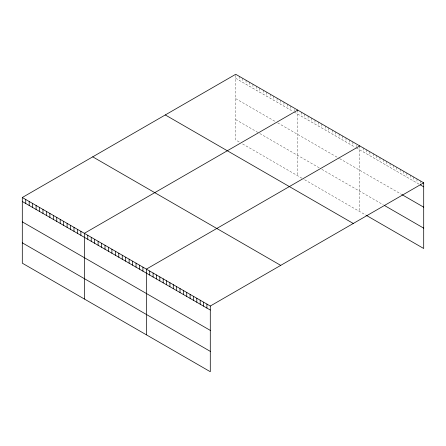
<?xml version="1.0" encoding="UTF-8"?>
<svg xmlns="http://www.w3.org/2000/svg" width="446" height="446" viewBox="0 0 446 446"><rect width="100%" height="100%" fill="white"/><g stroke="black" fill="none" stroke-linecap="round" stroke-linejoin="round"><path stroke-width="0.33" stroke-dasharray="2.23 1.67" d="M235.711 78.295L293.15 111.455M294.299 112.119L355.189 147.275M356.337 147.938L419.212 184.237M235.711 98.644L275.344 121.529M277.641 122.856L339.105 158.341M339.679 158.67L401.272 194.233M235.711 119.617L258.686 132.88M259.834 133.544L320.724 168.7M321.873 169.363L383.331 204.842M239.156 141.956L235.711 139.966L235.711 74.287M242.602 143.946L303.492 179.102M304.64 179.766L365.949 215.162M420.338 180.881L420.338 184.22M416.971 178.935L416.971 182.944M413.609 176.995L413.609 181.004M410.242 175.049L410.242 179.058M406.88 173.109L406.88 177.118M403.518 171.169L403.518 175.172M400.151 169.224L400.151 173.232M396.789 167.283L396.789 171.292M393.422 165.338L393.422 169.346M390.06 163.398L390.06 167.406M386.693 161.458L386.693 165.466M383.331 159.512L383.331 163.52M379.97 157.572L379.97 161.58M376.602 155.632L376.602 159.635M373.241 153.686L373.241 157.694M369.873 151.746L369.873 155.754M366.512 149.8L366.512 153.809M363.15 147.86L363.15 151.869M359.783 145.92L359.783 211.599M356.337 145.262L356.337 146.6M352.892 141.94L352.892 145.948M349.447 139.949L349.447 143.958M345.996 137.959L345.996 141.967M342.55 135.969L342.55 139.977M339.105 133.978L339.105 137.987M335.66 131.988L335.66 135.997M332.214 129.998L332.214 134.006M328.763 128.013L328.763 132.016M325.318 126.023L325.318 130.026M321.873 124.033L321.873 128.041M318.427 122.042L318.427 126.051M314.982 120.052L314.982 124.06M311.531 118.062L311.531 122.07M308.086 116.071L308.086 120.08M304.64 114.081L304.64 118.09M301.195 112.091L301.195 116.099M297.75 110.101L297.75 175.785M294.299 109.448L294.299 110.786M290.853 106.12L290.853 110.129M287.408 104.135L287.408 108.138M283.963 102.145L283.963 106.148M280.517 100.155L280.517 104.163M277.066 98.165L277.066 102.173M273.621 96.174L273.621 100.183M270.176 94.184L270.176 98.192M266.73 92.194L266.73 96.202M263.285 90.204L263.285 94.212M259.834 88.213L259.834 92.222M256.389 86.223L256.389 90.231M252.943 84.233L252.943 88.241M249.498 82.242L249.498 86.251M246.053 80.258L246.053 84.261M242.602 78.267L242.602 82.27M239.156 76.277L239.156 80.286"/><path stroke-width="0.67" d="M22.3 197.5L210.289 306.034L210.289 371.713L22.3 263.179L22.3 197.5L235.711 74.287L423.7 182.821L423.7 248.5L366.512 215.485M297.75 110.101L84.339 233.314L84.339 298.998M359.783 145.92L146.372 269.128L146.372 334.812M210.289 306.034L423.7 182.821M420.338 184.884L423.7 186.829M401.835 194.556L423.7 207.178M384.452 205.489L423.7 228.151M165.288 114.945L353.277 223.479M92.723 156.836L280.712 265.37M22.3 201.503L210.289 310.037M22.3 221.857L210.289 330.391M22.3 242.825L210.289 351.359M206.927 304.088L206.927 308.097M203.56 302.148L203.56 306.157M200.198 300.203L200.198 304.211M196.831 298.262L196.831 302.271M193.469 296.322L193.469 300.331M190.107 294.377L190.107 298.385M186.74 292.437L186.74 296.445M183.378 290.497L183.378 294.499M180.011 288.551L180.011 292.559M176.649 286.611L176.649 290.619M173.288 284.665L173.288 288.673M169.92 282.725L169.92 286.733M166.559 280.785L166.559 284.793M163.191 278.839L163.191 282.848M159.83 276.899L159.83 280.908M156.462 274.959L156.462 278.962M153.101 273.013L153.101 277.022M149.739 271.073L149.739 275.082M142.926 267.143L142.926 271.146M139.481 265.153L139.481 269.161M136.036 263.162L136.036 267.171M132.585 261.172L132.585 265.18M129.139 259.182L129.139 263.19M125.694 257.191L125.694 261.2M122.249 255.201L122.249 259.21M118.803 253.211L118.803 257.219M115.352 251.221L115.352 255.229M111.907 249.23L111.907 253.239M108.462 247.24L108.462 251.249M105.016 245.255L105.016 249.258M101.571 243.265L101.571 247.268M98.12 241.275L98.12 245.283M94.675 239.285L94.675 243.293M91.229 237.294L91.229 241.303M87.784 235.304L87.784 239.312M80.888 231.323L80.888 235.332M77.442 229.333L77.442 233.342M73.997 227.343L73.997 231.351M70.552 225.353L70.552 229.361M67.106 223.362L67.106 227.371M63.655 221.378L63.655 225.381M60.21 219.387L60.21 223.39M56.765 217.397L56.765 221.406M53.319 215.407L53.319 219.415M49.874 213.417L49.874 217.425M46.423 211.426L46.423 215.435M42.978 209.436L42.978 213.444M39.532 207.446L39.532 211.454M36.087 205.455L36.087 209.464M32.642 203.465L32.642 207.474M29.191 201.475L29.191 205.483M25.745 199.485L25.745 203.493"/></g></svg>
